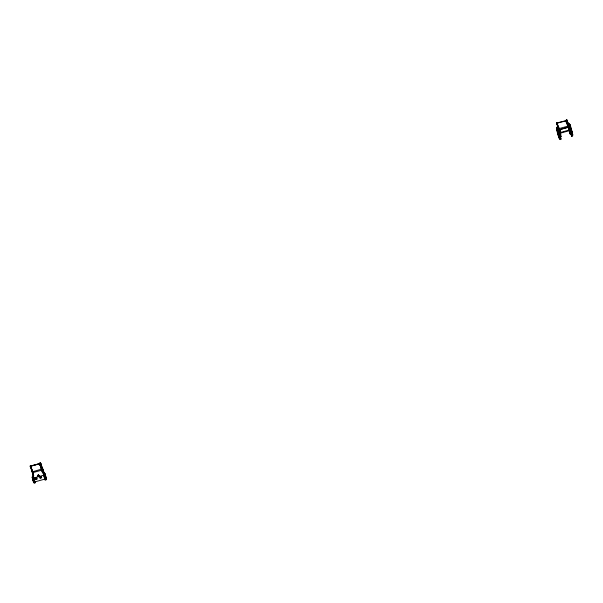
<?xml version="1.0" encoding="UTF-8"?>
<svg xmlns="http://www.w3.org/2000/svg" width="603" height="603" viewBox="0 0 603 603"><rect width="100%" height="100%" fill="white"/><g stroke="black" fill="none" stroke-linecap="round" stroke-linejoin="round"><path stroke-width="0.9" d="M42.451 472.398L42.919 472.413L42.511 472.526L42.18 471.41M37.876 475.79L38.283 475.217L38.901 475.503L38.064 475.933L38.675 475.089L37.891 475.187M38.283 475.307C36.851 475.277 39.557 475.918 38.215 474.998M41.313 465.101L40.891 465.222L41.78 470.152L32.449 472.729L32.042 470.091M569.285 129.615L568.652 127.542L568.237 127.7C567.091 125.673 567.099 118.957 568.418 124.331M32.69 476.883L33.052 477.727M34.145 482.724L33.738 481.699M34.16 482.302L34.461 483.154L34.356 482.656M35.14 482.438L33.444 476.302M35.095 482.159L35.238 482.935L34.77 481.593M43.182 472.812L44.63 478.383M44.298 473.943L44.155 473.167L44.554 474.222M44.253 473.664L44.456 474.018M44.547 473.852L45.059 475.194M44.848 473.77L45.18 474.538M46.243 478.367L46.167 479.521L46.032 478.872M558.077 132.592L558.197 133.195L559.667 132.788L559.275 129.879M558.484 134.16L558.257 133.414L559.727 133.007L559.953 133.753L559.674 132.886M559.38 138.343L559.004 137.74M560.089 136.881L560.994 139.391L559.976 134.612M571.523 135.494L570.423 132.743M37.906 475.36L38.6 474.998M568.365 123.977C567.378 125.092 569.368 125.605 569.677 126.954M32.193 471.109L32.042 470.536M41.675 468.343L41.803 467.83M558.529 128.228L558.37 127.595M567.996 125.401L568.124 124.896M568.606 126.027L569.353 125.823L569.345 124.512M557.172 129.072L556.976 128.364M559.75 131.891L560.112 131.431L560.232 131.853L559.441 132.042M43.665 474.569L44.373 474.395L44.064 473.121M38.283 475.217L38.901 475.503M32.909 477.523L32.622 476.792M43.672 474.561L44.321 474.38M42.625 468.93L43.001 470.837L42.579 470.378M38.471 475.594L38.404 475.194M567.785 125.462L568.275 125.469L567.785 125.462L568.101 127.21L559.2 129.69L558.875 127.934L558.514 128.168M43.182 470.996L43.763 472.564M38.954 475.759L37.929 476.046L37.831 475.533L38.848 475.247L39.172 476.491L38.848 475.247M45.037 479.656L44.848 479.099L34.868 481.887L33.685 478.021L43.695 475.217L42.451 468.953L43.642 472.82M35.2 478.435L36.775 477.991L37.062 478.963L35.487 479.408L35.223 478.563L36.775 477.991M39.806 477.124L41.381 476.679L41.667 477.651L40.092 478.096L39.828 477.252L41.381 476.679M557.044 122.771L557.647 123.223L557.044 122.771L557.85 126.773L558.272 126.653L557.685 126.238M566.805 120.065L566.383 120.185L567.024 123.66L567.446 123.54L566.805 120.065L566.978 120.645M558.8 127.286L559.328 130.165L556.908 122.763L556.501 123.072L556.84 124.61M568.863 126.246L566.873 119.846L567.8 124.874L567.37 124.994L567.905 125.281L566.24 120.178L565.833 120.487L566.172 122.017L566.481 121.293M557.029 123.057L565.938 120.592L568.101 127.21L568.523 127.09L568.049 124.482L567.28 124.7L567.446 123.54M558.521 127.632L558.144 127.987L556.486 122.876L557.127 123.449M566.104 121.105L565.818 120.299L566.458 120.864M566.556 120.758L566.986 120.653M566.074 121.708L566.601 121.904L566.255 120.366M557.27 124.489L556.742 124.293L557.262 124.482L556.923 122.952L566.036 120.977M566.556 120.54L567.755 122.635M567.747 122.53L567.227 122.401M557.941 127.286L558.272 126.653M567.709 124.813L568.132 124.7L567.649 122.288M567.86 125.643L568.207 125.341M559.192 129.675L558.77 129.796L558.401 128.673M559.335 129.63L559.757 129.509M568.667 127.045L569.089 126.924M564.009 128.499L558.845 129.992L559.697 132.901L558.227 133.308L557.262 129.947M558.446 128.899L558.898 130.286L559.32 130.12L559.908 132.057L559.486 132.17L559.908 132.057M568.908 128.386L568.486 128.507L569.428 130.09M568.78 129.457L569.202 129.344M559.825 132.313L560.247 132.193M560.179 138.833L560.217 139.61L558.129 133.12L569.398 129.984M559.757 133.112L558.355 133.723L569.601 130.617M558.34 133.678L559.84 133.278L559.712 132.705M571.033 130.022L569.488 130.308L570.958 129.901L571.184 130.647L570.528 128.145M558.446 133.904L560.345 133.384L560.752 134.718L560.33 134.838L559.923 133.504M571.056 130.105L569.518 130.406L569.292 131.145L569.692 130.866M558.461 133.979L560.345 133.406L560.692 134.612L560.262 134.725M571.162 130.459L569.27 130.987L569.662 132.253L570.084 132.132L569.556 131.899M559.961 133.73L560.383 133.617M560.217 134.484L560.647 134.363M569.601 132.147L570.023 132.027L569.609 130.791M560.511 136.074L561.039 136.308L560.511 136.074L559.81 132.23M570.265 133.376L569.948 133.843L570.378 133.723L569.978 131.778M30.723 465.712L31.379 465.75M40.537 465.727L40.054 463.127L40.529 462.78L42.798 470.054L41.856 470.348L42.323 470.476M32.396 470.008L31.62 470.219C31.288 466.217 29.366 466.164 30.602 465.893L30.173 466.006L30.519 467.544L30.941 467.431L30.602 465.72L30.941 467.423M41.11 468.109L41.577 468.222L39.979 463.24L39.512 463.428L39.851 464.958L40.152 464.235L39.851 464.958M30.7 465.998L39.61 463.534L40.951 467.642L41.811 467.642L41.306 467.544M30.738 466.104L40.077 463.632L30.271 466.323L30.738 466.217L32.871 472.616L32.554 470.868M41.909 470.642L39.512 463.428L40.032 463.624L39.911 463.119L40.273 464.845L39.753 464.649M40.054 463.127L40.657 463.594L40.484 463.006L41.78 470.152L42.202 470.031L41.833 468.908M40.491 463.918L40.914 463.797M30.843 467.114L30.519 467.544M41.147 465.923L41.577 465.802L41.004 465.689L41.343 465.094M31.786 469.066L31.529 469.714L31.213 467.996M40.484 463.006L40.861 467.129M32.57 471.795L32.147 471.908L31.718 470.513L32.14 470.4L32.999 473.106L32.577 473.227L32.08 471.614M30.376 466.503L31.823 470.92L32.2 470.574M42.112 468.78L42.534 468.659L42.768 469.865L42.346 469.986M41.871 469.013L32.147 471.908M42.308 469.345L42.986 469.971L42.625 468.425M42.316 469.398L42.685 469.013L42.851 469.518M32.524 472.933L32.946 472.82L33.7 475.368L33.271 475.488L32.577 473.227M42.451 470.325L42.873 470.212L43.243 472.209L43.122 471.787M32.826 474.026L33.135 473.491M42.165 471.448L42.609 471.29M33.12 474.893L33.542 474.772L33.271 473.875M33.12 474.983L33.542 474.863M42.625 472.895C43.424 472.775 41.554 472.119 41.856 470.348M32.117 470.943L31.967 470.121M37.997 475.435L38.441 475.903M43.16 470.506L43.167 470.883M43.205 470.287L43.499 471.056M42.926 470.189L43.122 470.664M42.504 470.031L42.677 470.491M567.227 122.258L567.355 122.673M557.647 122.816L557.82 123.276L557.541 122.665M556.886 127.158L557.413 130.354M559.863 138.6L559.968 138.147M41.441 465.478L42.738 469.277M39.783 464.046L39.61 463.737M45.187 476.038L45.368 476.687M46.439 479.37L46.19 478.714M46.13 479.453L45.459 477.395M32.615 477.237L32.675 477.87M32.313 477.32L32.366 477.953M33.112 478.805L33.429 480.282M41.878 468.245L41.539 468.584L41.961 468.471L41.539 468.584L41.388 467.755M44.072 473.498L43.491 471.599M569.413 124.429L568.991 123.502L570.008 128.288M569.895 125.454L569.556 124.715L569.586 125.334M568.802 125.318L568.425 124.504L568.456 125.183M572.006 134.137L572.481 135.374L572.157 133.482M560.813 133.105L560.873 132.856M558.092 128.281L557.715 127.467L557.752 128.145M557.082 127.904L557.624 129.411M557.195 128.974L556.855 128.228L556.886 128.854M556.893 129.057L556.418 127.828L556.584 128.936M560.406 137.801L560.782 138.615L560.571 137.077M45.037 474.094L44.788 473.43L44.893 474.018M45.557 476.182L45.67 476.619L45.557 476.204M44.728 474.177L44.486 473.521L44.584 474.109M45.888 478.797L46.062 479.197L45.941 478.45M45.73 479.084L45.881 479.159M44.946 479.302L45.255 480.154L45.104 479.385M32.803 476.883L32.585 476.385L32.735 477.161M32.728 477.523L32.479 476.867L32.585 477.455M32.419 477.614L32.178 476.95L32.283 477.538M33.399 480.214L33.278 479.769M33.58 482.227L33.828 482.89L33.723 482.302M30.957 465.87L30.798 465.72M43.13 470.363L43.393 471.214M43.574 472.126L43.589 472.157M43.846 473.287L43.996 473.445M42.617 470.257L42.775 470.77M42.361 467.34L42.609 468.388M570.099 124.957L570.83 127.278M570.491 126.208L569.722 124.143L570.046 126.035M569.579 125.1L569.888 126.012M571.719 133.308L572.111 134.559M568.637 124.648L569.888 128.763M571.576 133.708L572.262 135.434L572.232 134.755M564.596 127.519L564.853 128.266L569.126 127.112L569.443 128.846M557.406 129.472L556.72 127.746L557.044 129.63M559.788 138.682L557.647 131.462M559.019 136.821L559.78 138.886L559.75 138.208M558.717 136.904L559.478 138.969L559.441 138.291M567.159 120.69L566.986 120.419M40.831 463.632L40.22 463.292L40.409 463.745M41.381 466.518L42.263 469.126M46.047 478.262L46.25 478.933M34.25 482.656L33.369 479.694L33.836 481.382M32.366 477.388L32.57 478.058M33.941 482.362L33.557 481.126M33.429 481.782L33.64 482.453M567.37 124.994L567.77 126.193L558.86 128.658L558.461 127.459L558.144 127.987M568.162 125.967L568.93 128.356M568.237 127.7L567.8 126.389C568.87 126.622 567.446 124.12 567.905 125.281M557.059 123.17L558.891 128.854L558.468 128.974L557.376 124.203M41.878 469.142L42.338 470.521L41.728 467.423M566.79 120.977L566.451 120.193M40.461 463.918L40.122 462.9L40.235 463.715M43.363 470.596L43.62 471.456M43.702 472.059L43.612 471.403M43.876 472.91L44.011 473.37M43.74 472.948L43.876 473.408L43.838 472.797M43.657 473.069L43.823 473.634M43.476 473.732L43.175 472.729M32.999 473.528L33.534 475.45M570.106 125.952L570.483 127.127M569.775 125.477L570.265 127.188M570.913 129.6L570.717 128.952L571.327 131.024M571.689 132.147L572.654 134.801L572.624 134.183M571.38 132.23L571.795 133.647M571.207 132.532C572.059 136.029 572.548 138.358 572.059 133.896M558.777 130.369L557.504 126.683L558.521 131.469M559.72 135.705L560.21 137.424M557.18 129.894L557.519 130.964M559.094 137.16L558.31 134.514M558.793 137.243L556.886 130.497M39.934 463.308L40.032 463.617M567.167 120.623L567.272 121.045M45.142 474.357L45.361 475.111M45.866 477.697L46.084 478.443M45.564 477.78L45.783 478.533M45.368 477.968L46.032 479.935L45.783 478.707M40.838 463.564L40.522 464.099L40.416 463.677M45.632 478.88L45.157 477.244M44.592 478.187L44.848 479.099L43.695 475.217M32.984 477.44L33.459 479.076M32.833 477.787L33.052 478.541M32.532 477.877L32.75 478.631M32.984 479.815L33.007 479.973M33.255 481.209L33.474 481.963M37.831 475.533L38.155 476.785L38.057 476.272M33.391 474.855L32.441 471.765L33.685 478.021M33.271 475.465L32.848 473.996M567.958 124.806L568.456 126.419M568.184 127.414L568.817 129.592M40.891 465.32L42.127 469.36M41.125 466.481L41.283 467.008M42.285 470.234C42.625 472.322 43.484 472.428 42.511 472.526M43.212 470.89L43.378 471.478M43.755 472.511L43.891 473.001M43.62 472.548L43.755 473.038M43.529 472.631L43.687 473.212M33.323 473.687L33.482 474.267M33.255 473.86L33.519 475.3M33.112 473.898L33.255 474.388M33.391 475.443L33.527 475.933M570.785 127.045L571.192 128.514M571.425 132.472L569.631 125.763M570.8 131.168L571.275 132.901M560.579 132.389L559.901 129.577L560.782 132.472M559.833 130.685L560.112 131.642M560.157 132.509L559.75 131.062M558.71 129.992L559.185 131.725M559.32 134.348L559.788 136.082M558.001 130.587L558.401 131.944M557.783 130.647L558.19 132.117M557.474 130.73L557.881 132.087M557.956 133.497L556.931 129.276M558.416 136.067L557.225 131.823M45.338 474.983L46.16 477.953M45.67 477.033L45.888 477.817M45.029 475.074L45.255 475.857M45.353 476.702L45.285 476.423M44.818 475.134L45.376 477.177M45.368 477.116L45.587 477.9M33.029 478.42L33.248 479.204M33.361 480.463L33.58 481.247M32.728 478.503L32.946 479.287M33.059 480.553L33.278 481.337M43.363 471.395L43.627 472.601M43.537 472.707L43.228 471.614M33.384 474.297L33.519 474.787M33.248 474.335L33.474 474.96M33.263 475.006L33.399 475.488M45.549 475.707L45.768 476.483M45.459 476.325L45.677 477.094M45.248 475.797L45.466 476.566M45.165 477.342L44.675 475.586M44.253 476.076L44.471 476.852M33.15 479.754L33.369 480.523M33.067 480.614L32.637 479.076M571.192 128.401L571.599 129.849M571.282 129.728L571.154 129.306L571.674 131.371M570.348 129.705L570.815 131.356M570.031 131.567L569.126 128.281M569.488 130.406L569.368 129.969M558.86 132.886L559.328 134.537M557.911 133.18L558.318 134.627M43.748 471.885L43.883 472.368M43.167 472.059L43.461 473.121M33.127 474.523L33.255 475.013M45.248 475.556L45.474 476.332M45.451 476.558L45.67 477.335M44.946 475.646L45.165 476.415M33.678 479.852L33.889 480.614M33.451 479.905L33.67 480.681M32.939 478.986L33.286 479.822M33.142 479.996L33.369 480.764M571.569 129.841L571.983 131.288M571.003 129.818L571.561 131.65M569.91 128.062L570.393 129.72M559.637 133.195L560.074 134.831M558.906 132.901L557.737 128.439M558.808 133.391L559.531 136.157M558.589 133.451L558.973 134.891M43.868 472.337L44.102 473.227M43.506 471.629L42.888 469.971L42.964 470.491M43.228 471.177L43.815 473.016M43.092 471.086L43.25 471.667M33.195 473.883L33.482 474.908L33.24 473.574M33.007 474.071L33.142 474.561M45.067 474.847L45.285 475.631M45.64 477.259L45.858 478.043M44.765 474.938L44.976 475.714M44.471 474.78L44.728 475.707M33.157 478.925L32.668 477.305L32.977 478.217M32.758 478.277L32.977 479.061M33.331 480.689L33.549 481.473M32.456 478.367L32.668 479.151M571.915 131.153L572.315 132.615M572.013 132.705L569.42 124.226L569.986 127.15M570.197 126.811L572.79 135.291L572.466 133.399M571.456 131.431L572.239 134.461M570.679 131.65L571.448 134.966M568.75 126.766L571.704 136.429L571.659 135.652M558.913 134.748L559.313 136.218M558.612 134.831L559.267 137.439M557.285 130.67L557.594 131.884M43.13 470.777L43.258 471.252M42.979 470.626L43.13 471.207M43.416 473.001L43.574 473.574M42.625 470.732L42.783 471.305M33.142 473.596L33.24 473.996M33.044 473.626L33.173 474.101M32.909 473.664L33.029 474.139M46.114 477.817L46.303 478.556M44.924 474.244L45.112 474.983M45.805 477.908L46.001 478.646M45.64 478.104L45.881 479.008M44.81 475.074L44.516 473.875M44.298 474.094L44.547 474.998M34.929 481.322L35.095 482.008M33.806 481.247L34.002 481.985M32.615 477.682L32.803 478.42M33.497 481.337L33.693 482.076M32.306 477.764L32.502 478.503M572.224 132.366L572.579 133.753M571.923 132.449L572.451 134.695M570.287 127.067L569.76 124.821M568.448 125.469L568.893 127.173M568.878 127.632L568.968 128.017M559.637 130.602L559.463 129.743M556.622 129.366L556.984 130.753M43.929 473.159L44.034 473.589M43.197 470.423L43.303 470.845M43.868 473.302L44.004 473.837M44.826 473.792L44.984 474.433M45.006 478.925L45.217 479.747M34.997 481.707L35.2 482.528M33.934 481.797L34.1 482.445M33.632 481.887L33.791 482.528M559.456 136.994L559.614 137.778M559.154 137.085L559.313 137.861M556.448 128.507L556.742 129.72M566.051 121.414L566.172 122.017M41.667 477.651L40.092 478.096M37.062 478.963L35.487 479.408M568.704 127.233L569.021 128.967M569.292 130.452L569.948 133.843M559.795 129.698L560.232 131.853M561.039 136.308L559.365 129.818M560.074 133.444L560.617 136.429M558.378 127.399L558.898 130.286M41.328 465.222L41.811 467.642M32.585 471.049L32.871 472.616M31.228 467.845L31.718 470.513M567.144 120.645L567.709 123.856M42.504 470.129L42.617 470.589M33.7 475.368L33.271 475.488M557.119 122.778L557.225 123.125M41.471 467.815L41.049 467.928L41.479 469.322L41.901 469.209L41.471 467.815"/></g></svg>
